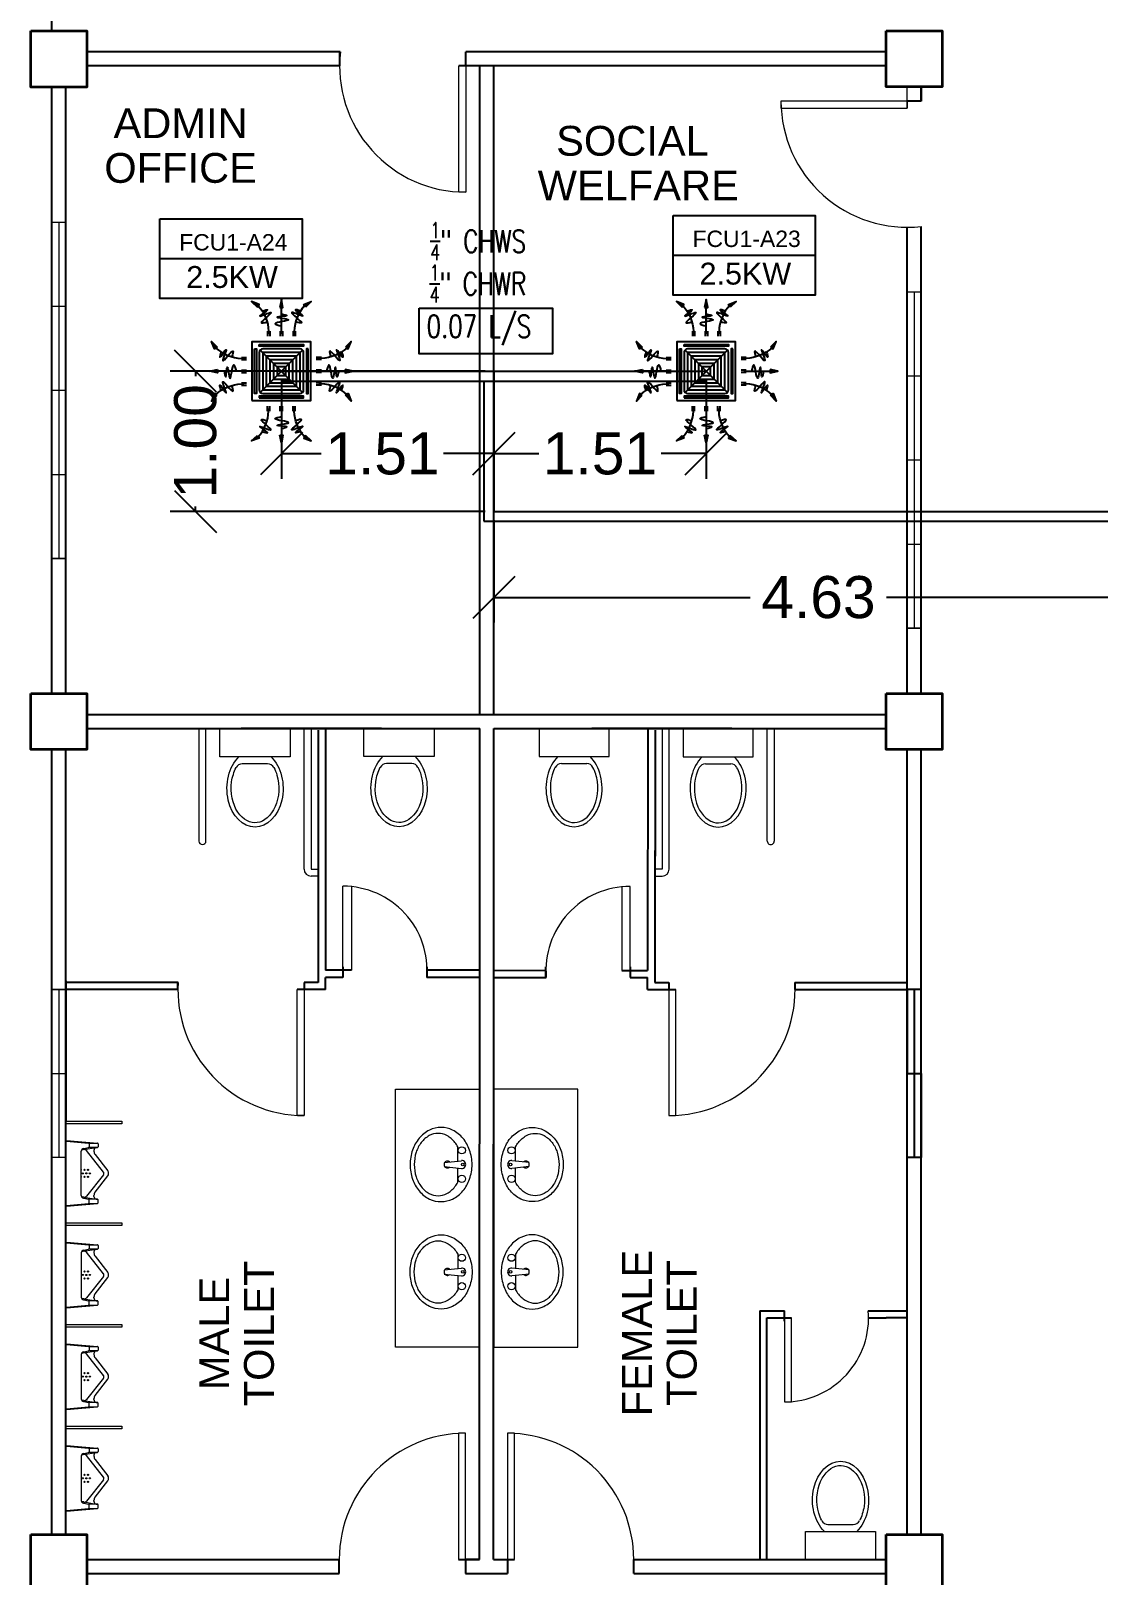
# Model space of a CAD drawing. Header units: millimetres. Extents: x 5 to 430, y 3 to 339.
# Drawn here: x 167.49 to 175.1, y 192.17 to 203.19 of the extents above; entities that cross this region are included whole.
import ezdxf

# ---------------------------------------------------------------- set-up
doc = ezdxf.new("R2010")
doc.units = ezdxf.units.MM
doc.header["$MEASUREMENT"] = 0
for name, color, linetype in [('AIR', 7, 'Continuous'), ('fcu line', 7, 'Continuous'), ('fcu return', 7, 'Continuous'), ('label', 7, 'Continuous'), ('Legends', 7, 'Continuous'), ('pipe label', 7, 'Continuous')]:
    doc.layers.add(name, color=color, linetype=linetype)
doc.styles.add('Arch-Dim', font='simplex.shx', dxfattribs={"width": 0.75})
doc.styles.get("Standard").update_dxf_attribs({"font": 'arial.ttf'})
doc.styles.add('SWISSLT175', font='swissl.ttf', dxfattribs={"height": 0.175})
doc.dimstyles.new('Copy of dimension', dxfattribs={"dimtxt": 0.3, "dimasz": 0.3, "dimexe": 0.18, "dimexo": 0.0625, "dimgap": 0.09, "dimtad": 0, "dimzin": 0, "dimdsep": 46, "dimtxsty": 'Standard', "dimblk": 'OBLIQUE', "dimcen": 0.09, "dimclrd": 256, "dimclre": 256, "dimclrt": 256, "dimadec": 0, "dimazin": 0, "dimtfac": 1, "dimtofl": 0, "dimtmove": 0, "dimatfit": 3, "dimldrblk": 'OBLIQUE', "dimfxl": 1, "dimtolj": 1, "dimtzin": 0, "dimarcsym": 0})

# ---------------------------------------------------------------- blocks, each defined once
blk = doc.blocks.new('FCU-13000P (CASSETTE SPLIT)')
at = {"layer": 'AIR', "ltscale": 3}
for p, q in [((0, 0.523), (0, 1)), ((-0.193, 0.558), (-0.193, 0.487)), ((-0.162, 0.558), (-0.162, 0.487)), ((-0.016, 0.558), (-0.016, 0.487)), ((0.016, 0.558), (0.016, 0.487)), ((0.162, 0.558), (0.162, 0.487)), ((0.193, 0.558), (0.193, 0.487)), ((-0.523, 0), (-1, 0)), ((-0.558, 0.193), (-0.487, 0.193)), ((-0.558, 0.162), (-0.487, 0.162)), ((-0.558, 0.016), (-0.487, 0.016)), ((0.558, 0.193), (0.487, 0.193)), ((0.558, 0.162), (0.487, 0.162)), ((0.558, 0.016), (0.487, 0.016)), ((0.523, 0), (1, 0)), ((-0.558, -0.016), (-0.487, -0.016)), ((-0.558, -0.162), (-0.487, -0.162)), ((-0.558, -0.193), (-0.487, -0.193)), ((0.558, -0.016), (0.487, -0.016)), ((0.558, -0.162), (0.487, -0.162)), ((0.558, -0.193), (0.487, -0.193)), ((-0.193, -0.558), (-0.193, -0.487)), ((-0.162, -0.558), (-0.162, -0.487)), ((-0.016, -0.558), (-0.016, -0.487)), ((0, -0.523), (0, -1)), ((0.016, -0.558), (0.016, -0.487)), ((0.162, -0.558), (0.162, -0.487)), ((0.193, -0.558), (0.193, -0.487))]:
    blk.add_line(p, q, dxfattribs=at)
at = {"layer": 'AIR'}
for p, q in [((0.295, -0.295), (-0.295, 0.295)), ((0.295, 0.295), (-0.295, -0.295))]:
    blk.add_line(p, q, dxfattribs=at)
at = {"layer": 'AIR', "ltscale": 3}
for points in [[(-0.335, 0.895), (-0.311, 0.932), (-0.416, 0.973)], [(-0.022, 0.89), (0.022, 0.89), (0, 1)], [(0.335, 0.895), (0.311, 0.932), (0.416, 0.973)], [(-0.895, 0.335), (-0.932, 0.311), (-0.973, 0.416)], [(0.895, 0.335), (0.932, 0.311), (0.973, 0.416)], [(-0.89, 0.022), (-0.89, -0.022), (-1, 0)], [(0.89, 0.022), (0.89, -0.022), (1, 0)], [(-0.895, -0.335), (-0.932, -0.311), (-0.973, -0.416)], [(0.895, -0.335), (0.932, -0.311), (0.973, -0.416)], [(-0.335, -0.895), (-0.311, -0.932), (-0.416, -0.973)], [(-0.022, -0.89), (0.022, -0.89), (0, -1)], [(0.335, -0.895), (0.311, -0.932), (0.416, -0.973)]]:
    blk.add_lwpolyline(points, close=True, dxfattribs=at)
at = {"layer": 'AIR'}
for points in [[(-0.323, 0.914, -0.171809), (-0.178, 0.558), (-0.178, 0.522)], [(0.323, 0.914, 0.171809), (0.178, 0.558), (0.178, 0.522)], [(-0.914, 0.323, 0.171809), (-0.558, 0.178), (-0.522, 0.178)], [(0.914, 0.323, -0.171809), (0.558, 0.178), (0.522, 0.178)], [(-0.914, -0.323, -0.171809), (-0.558, -0.178), (-0.522, -0.178)], [(0.914, -0.323, 0.171809), (0.558, -0.178), (0.522, -0.178)], [(-0.323, -0.914, 0.171809), (-0.178, -0.558), (-0.178, -0.522)], [(0.323, -0.914, -0.171809), (0.178, -0.558), (0.178, -0.522)]]:
    blk.add_lwpolyline(points, format="xyb", dxfattribs=at)
for points in [[(-0.41, -0.41), (0.41, -0.41), (0.41, 0.41), (-0.41, 0.41)], [(-0.373, 0.31), (-0.348, 0.31), (-0.348, -0.31), (-0.373, -0.31)], [(-0.31, 0.372), (0.31, 0.372), (0.31, 0.348), (-0.31, 0.348)], [(-0.26, -0.26), (0.26, -0.26), (0.26, 0.26), (-0.26, 0.26)], [(0.372, 0.31), (0.348, 0.31), (0.348, -0.31), (0.372, -0.31)], [(-0.21, -0.21), (0.21, -0.21), (0.21, 0.21), (-0.21, 0.21)], [(-0.16, -0.16), (0.16, -0.16), (0.16, 0.16), (-0.16, 0.16)], [(-0.11, -0.11), (0.11, -0.11), (0.11, 0.11), (-0.11, 0.11)], [(-0.06, -0.06), (0.06, -0.06), (0.06, 0.06), (-0.06, 0.06)], [(-0.31, -0.373), (0.31, -0.373), (0.31, -0.348), (-0.31, -0.348)]]:
    blk.add_lwpolyline(points, close=True, dxfattribs=at)
blk.add_lwpolyline([(-0.26, -0.31), (0.26, -0.31, 0.414214), (0.31, -0.26), (0.31, 0.26, 0.414214), (0.26, 0.31), (-0.26, 0.31, 0.414214), (-0.31, 0.26), (-0.31, -0.26, 0.414214)], format="xyb", close=True, dxfattribs=at)
at = {"layer": 'AIR', "ltscale": 3}
for points in [[(-0.268, 0.84), (-0.231, 0.852), (-0.134, 0.882), (-0.422, 0.704), (0.005, 0.903), (-0.358, 0.645), (-0.239, 0.678), (-0.199, 0.69)], [(0.268, 0.84), (0.231, 0.852), (0.134, 0.882), (0.422, 0.704), (-0.005, 0.903), (0.358, 0.645), (0.239, 0.678), (0.199, 0.69)], [(-0.84, 0.268), (-0.852, 0.231), (-0.882, 0.134), (-0.704, 0.422), (-0.903, -0.005), (-0.645, 0.358), (-0.678, 0.239), (-0.69, 0.199)], [(0.84, 0.268), (0.852, 0.231), (0.882, 0.134), (0.704, 0.422), (0.903, -0.005), (0.645, 0.358), (0.678, 0.239), (0.69, 0.199)], [(-0.84, -0.268), (-0.852, -0.231), (-0.882, -0.134), (-0.704, -0.422), (-0.903, 0.005), (-0.645, -0.358), (-0.678, -0.239), (-0.69, -0.199)], [(0.84, -0.268), (0.852, -0.231), (0.882, -0.134), (0.704, -0.422), (0.903, 0.005), (0.645, -0.358), (0.678, -0.239), (0.69, -0.199)], [(-0.268, -0.84), (-0.231, -0.852), (-0.134, -0.882), (-0.422, -0.704), (0.005, -0.903), (-0.358, -0.645), (-0.239, -0.678), (-0.199, -0.69)], [(0.268, -0.84), (0.231, -0.852), (0.134, -0.882), (0.422, -0.704), (-0.005, -0.903), (0.358, -0.645), (0.239, -0.678), (0.199, -0.69)]]:
    blk.add_open_spline(points, degree=3, knots=[0.0032834, 0.0032834, 0.0032834, 0.0032834, 0.0712567, 0.1924075, 0.3347111, 0.5062145, 0.5813292, 0.5813292, 0.5813292, 0.5813292], dxfattribs=at)
for points in [[(0, 0.8), (0.077, 0.776), (-0.058, 0.755), (0.098, 0.718), (-0.087, 0.663), (0, 0.631)], [(-0.8, 0), (-0.776, -0.077), (-0.755, 0.058), (-0.718, -0.098), (-0.663, 0.087), (-0.631, 0)], [(0.8, 0), (0.776, -0.077), (0.755, 0.058), (0.718, -0.098), (0.663, 0.087), (0.631, 0)], [(0, -0.8), (0.077, -0.776), (-0.058, -0.755), (0.098, -0.718), (-0.087, -0.663), (0, -0.631)]]:
    blk.add_spline(points, degree=3, dxfattribs=at)
for points in [[(-0.416, 0.973), (-0.335, 0.895), (-0.311, 0.932)], [(0, 1), (-0.022, 0.89), (0.022, 0.89)], [(0.416, 0.973), (0.335, 0.895), (0.311, 0.932)], [(-0.973, 0.416), (-0.895, 0.335), (-0.932, 0.311)], [(0.973, 0.416), (0.895, 0.335), (0.932, 0.311)], [(-1, 0), (-0.89, 0.022), (-0.89, -0.022)], [(1, 0), (0.89, 0.022), (0.89, -0.022)], [(-0.973, -0.416), (-0.895, -0.335), (-0.932, -0.311)], [(0.973, -0.416), (0.895, -0.335), (0.932, -0.311)], [(-0.416, -0.973), (-0.335, -0.895), (-0.311, -0.932)], [(0, -1), (-0.022, -0.89), (0.022, -0.89)], [(0.416, -0.973), (0.335, -0.895), (0.311, -0.932)]]:
    blk.add_solid(points, dxfattribs=at)
blk = doc.blocks.new('_Oblique')
at = {"color": 0, "linetype": 'ByBlock', "lineweight": -2}
blk.add_line((-0.5, -0.5), (0.5, 0.5), dxfattribs=at)
blk = doc.blocks.new('*D212')
at = {"layer": 'Defpoints', "color": 0, "transparency": 16777216}
for p in [(170.789, 199.758), (175.418, 199.758), (170.789, 199.145)]:
    blk.add_point(p, dxfattribs=at)
at = {"layer": 'Legends', "lineweight": -2, "transparency": 16777216}
for p, q in [((170.789, 199.696), (170.789, 198.965)), ((175.418, 199.696), (175.418, 198.965)), ((170.789, 199.145), (172.618, 199.145)), ((175.418, 199.145), (173.589, 199.145))]:
    blk.add_line(p, q, dxfattribs=at)
at = {"layer": 'Legends', "lineweight": -2, "transparency": 16777216, "xscale": 0.3, "yscale": 0.3, "zscale": 0.3, "rotation": 180}
blk.add_blockref('_Oblique', (170.789, 199.145), dxfattribs=at)
at = {"layer": 'Legends', "lineweight": -2, "transparency": 16777216, "xscale": 0.3, "yscale": 0.3, "zscale": 0.3}
blk.add_blockref('_Oblique', (175.418, 199.145), dxfattribs=at)
at = {"layer": 'Legends', "transparency": 16777216, "insert": (173.104, 199.145), "char_height": 0.3, "attachment_point": 5}
blk.add_mtext('\\A1;4.63', dxfattribs=at)
blk = doc.blocks.new('*D213')
at = {"layer": 'Defpoints', "color": 0, "transparency": 16777216}
for p in [(170.789, 200.758), (168.661, 199.758), (170.789, 199.758)]:
    blk.add_point(p, dxfattribs=at)
at = {"layer": 'Legends', "lineweight": -2, "transparency": 16777216}
for p, q in [((170.727, 200.758), (168.481, 200.758)), ((168.661, 200.758), (168.661, 200.723)), ((168.661, 199.758), (168.661, 199.793)), ((170.727, 199.758), (168.481, 199.758))]:
    blk.add_line(p, q, dxfattribs=at)
at = {"layer": 'Legends', "lineweight": -2, "transparency": 16777216, "xscale": 0.3, "yscale": 0.3, "zscale": 0.3}
for p, rotation in [((168.661, 200.758), 90), ((168.661, 199.758), 270)]:
    blk.add_blockref('_Oblique', p, dxfattribs=dict(at, rotation=rotation))
at = {"layer": 'Legends', "transparency": 16777216, "insert": (168.661, 200.258), "char_height": 0.3, "attachment_point": 5, "rotation": 90}
blk.add_mtext('\\A1;1.00', dxfattribs=at)
blk = doc.blocks.new('*D214')
at = {"layer": 'Defpoints', "color": 0, "transparency": 16777216}
for p in [(169.274, 200.758), (170.789, 200.758), (169.274, 200.17)]:
    blk.add_point(p, dxfattribs=at)
at = {"layer": 'Legends', "lineweight": -2, "transparency": 16777216}
for p, q in [((169.274, 200.696), (169.274, 199.99)), ((170.789, 200.696), (170.789, 199.99)), ((169.274, 200.17), (169.558, 200.17)), ((170.789, 200.17), (170.431, 200.17))]:
    blk.add_line(p, q, dxfattribs=at)
at = {"layer": 'Legends', "lineweight": -2, "transparency": 16777216, "xscale": 0.3, "yscale": 0.3, "zscale": 0.3, "rotation": 180}
blk.add_blockref('_Oblique', (169.274, 200.17), dxfattribs=at)
at = {"layer": 'Legends', "lineweight": -2, "transparency": 16777216, "xscale": 0.3, "yscale": 0.3, "zscale": 0.3}
blk.add_blockref('_Oblique', (170.789, 200.17), dxfattribs=at)
at = {"layer": 'Legends', "transparency": 16777216, "insert": (169.995, 200.17), "char_height": 0.3, "attachment_point": 5}
blk.add_mtext('\\A1;1.51', dxfattribs=at)
blk = doc.blocks.new('*D215')
at = {"layer": 'Defpoints', "color": 0, "transparency": 16777216}
for p in [(170.789, 200.758), (172.304, 200.758), (172.304, 200.17)]:
    blk.add_point(p, dxfattribs=at)
at = {"layer": 'Legends', "lineweight": -2, "transparency": 16777216}
for p, q in [((170.789, 200.696), (170.789, 199.99)), ((172.304, 200.696), (172.304, 199.99)), ((170.789, 200.17), (171.11, 200.17)), ((172.304, 200.17), (171.983, 200.17))]:
    blk.add_line(p, q, dxfattribs=at)
at = {"layer": 'Legends', "lineweight": -2, "transparency": 16777216, "xscale": 0.3, "yscale": 0.3, "zscale": 0.3, "rotation": 180}
blk.add_blockref('_Oblique', (170.789, 200.17), dxfattribs=at)
at = {"layer": 'Legends', "lineweight": -2, "transparency": 16777216, "xscale": 0.3, "yscale": 0.3, "zscale": 0.3}
blk.add_blockref('_Oblique', (172.304, 200.17), dxfattribs=at)
at = {"layer": 'Legends', "transparency": 16777216, "insert": (171.546, 200.17), "char_height": 0.3, "attachment_point": 5}
blk.add_mtext('\\A1;1.51', dxfattribs=at)

msp = doc.modelspace()

# ---------------------------------------------------------------- linework, layer by layer
at = {"color": 8, "lineweight": 25}
for p, q in [((167.637, 203.185), (167.637, 208.812)), ((169.694, 203.035), (167.887, 203.035)), ((169.689, 203.035), (169.689, 202.935)), ((173.587, 203.035), (170.589, 203.035)), ((170.589, 202.935), (170.589, 203.035)), ((169.689, 202.935), (167.887, 202.935)), ((173.587, 202.935), (170.539, 202.935)), ((170.689, 202.935), (170.589, 202.935)), ((170.689, 198.309), (170.689, 202.935)), ((170.789, 198.309), (170.789, 202.935)), ((167.637, 198.46), (167.637, 202.785)), ((167.737, 198.46), (167.737, 202.785)), ((173.837, 202.685), (173.837, 202.785)), ((173.837, 202.785), (173.837, 202.685)), ((173.837, 202.685), (173.737, 202.685)), ((173.737, 198.459), (173.737, 201.785)), ((173.837, 198.459), (173.837, 201.791)), ((167.887, 198.31), (173.587, 198.309)), ((167.887, 198.21), (170.689, 198.209)), ((169.536, 198.199), (169.536, 196.485)), ((169.536, 198.199), (169.536, 196.399)), ((169.588, 198.21), (169.588, 196.485)), ((170.687, 192.283), (170.689, 198.209)), ((170.787, 192.283), (170.789, 198.209)), ((170.789, 198.209), (173.587, 198.209)), ((172.487, 198.209), (171.487, 198.209)), ((171.887, 198.209), (171.886, 196.484)), ((171.939, 198.199), (171.938, 196.484)), ((171.939, 198.199), (171.938, 196.399)), ((167.637, 192.46), (167.637, 198.06)), ((167.737, 196.56), (167.737, 198.06)), ((173.737, 192.46), (173.737, 198.059)), ((173.837, 192.46), (173.837, 198.059)), ((167.737, 192.46), (167.737, 196.56)), ((169.713, 196.51), (169.713, 196.433)), ((170.313, 196.433), (170.313, 196.51)), ((171.161, 196.433), (171.161, 196.509)), ((171.761, 196.509), (171.761, 196.433)), ((168.537, 196.399), (167.737, 196.399)), ((168.536, 196.349), (168.536, 196.399)), ((169.536, 196.399), (169.436, 196.399)), ((169.536, 196.399), (169.436, 196.399)), ((169.436, 196.399), (169.436, 196.349)), ((169.536, 196.485), (169.536, 196.433)), ((169.713, 196.485), (169.588, 196.485)), ((169.713, 196.433), (169.588, 196.433)), ((169.588, 196.349), (169.588, 196.433)), ((169.773, 196.485), (169.613, 196.485)), ((170.688, 196.433), (170.311, 196.433)), ((170.688, 196.485), (170.313, 196.485)), ((170.786, 196.485), (171.161, 196.484)), ((170.786, 196.433), (171.163, 196.433)), ((171.701, 196.484), (171.861, 196.484)), ((171.761, 196.484), (171.886, 196.484)), ((171.761, 196.433), (171.886, 196.433)), ((171.886, 196.349), (171.886, 196.433)), ((171.938, 196.484), (171.938, 196.433)), ((171.938, 196.399), (172.038, 196.399)), ((171.938, 196.399), (172.038, 196.399)), ((172.038, 196.399), (172.038, 196.349)), ((172.937, 196.398), (173.737, 196.398)), ((172.938, 196.348), (172.938, 196.398)), ((168.536, 196.349), (167.737, 196.349)), ((169.588, 196.349), (169.386, 196.349)), ((171.886, 196.349), (172.088, 196.349)), ((172.938, 196.348), (173.737, 196.348)), ((172.687, 194.057), (172.762, 194.057)), ((172.687, 194.057), (172.687, 192.283)), ((172.737, 192.282), (172.737, 194.007)), ((172.737, 194.007), (172.912, 194.007)), ((172.762, 194.057), (172.862, 194.057)), ((172.862, 193.982), (172.862, 194.057)), ((173.46, 194.057), (173.587, 194.057)), ((173.462, 194.007), (173.587, 194.007)), ((173.587, 194.057), (173.737, 194.057)), ((173.737, 194.007), (173.587, 194.007)), ((167.887, 192.283), (169.687, 192.283)), ((169.687, 192.183), (169.687, 192.283)), ((170.687, 192.283), (170.587, 192.283)), ((170.587, 192.283), (170.587, 192.183)), ((170.787, 192.283), (170.887, 192.283)), ((170.887, 192.283), (170.887, 192.183)), ((171.787, 192.283), (173.587, 192.283)), ((171.787, 192.183), (171.787, 192.283)), ((167.887, 192.183), (169.687, 192.183)), ((170.587, 192.183), (170.887, 192.183)), ((171.787, 192.183), (173.587, 192.183))]:
    msp.add_line(p, q, dxfattribs=at)
at = {"color": 8, "lineweight": -2}
for p, q in [((169.694, 203.035), (169.689, 203.035)), ((169.987, 198.209), (168.987, 198.209)), ((167.737, 196.41), (167.737, 195.41)), ((173.837, 196.349), (173.737, 196.349)), ((173.737, 196.349), (173.737, 195.749)), ((173.787, 196.349), (173.787, 195.149)), ((173.737, 195.749), (173.837, 195.749)), ((173.837, 195.749), (173.837, 195.149)), ((173.837, 195.149), (173.737, 195.149)), ((170.537, 192.283), (170.687, 192.283)), ((170.787, 192.283), (170.937, 192.283))]:
    msp.add_line(p, q, dxfattribs=at)
at = {"color": 8, "lineweight": 13}
for p, q in [((170.539, 202.035), (170.539, 202.935)), ((170.589, 202.935), (170.589, 202.035)), ((173.737, 202.635), (173.737, 202.785)), ((173.737, 202.685), (172.837, 202.685)), ((172.837, 202.685), (172.837, 202.635)), ((173.737, 202.685), (173.737, 202.635)), ((172.837, 202.635), (173.737, 202.635)), ((170.589, 202.035), (170.539, 202.035)), ((169.713, 196.485), (169.713, 197.085)), ((169.773, 197.085), (169.773, 196.485)), ((171.701, 197.084), (171.701, 196.484)), ((171.761, 196.484), (171.761, 197.084)), ((169.386, 195.449), (169.386, 196.349)), ((169.436, 196.349), (169.436, 195.449)), ((169.436, 195.449), (169.386, 195.449)), ((172.862, 194.007), (172.862, 193.407)), ((172.912, 193.407), (172.912, 194.007)), ((172.862, 193.407), (172.912, 193.407)), ((170.587, 193.183), (170.537, 193.183)), ((170.537, 193.183), (170.537, 192.283)), ((170.587, 192.283), (170.587, 193.183)), ((170.937, 193.183), (170.887, 193.183)), ((170.887, 193.183), (170.887, 192.283)), ((170.937, 192.283), (170.937, 193.183))]:
    msp.add_line(p, q, dxfattribs=at)
at = {"color": 8, "lineweight": 9}
for p, q in [((167.637, 201.822), (167.737, 201.822)), ((167.687, 201.822), (167.687, 199.422)), ((173.737, 201.325), (173.837, 201.325)), ((173.787, 201.325), (173.787, 198.925)), ((167.637, 201.222), (167.737, 201.222)), ((173.737, 200.725), (173.837, 200.725)), ((167.637, 200.622), (167.737, 200.622)), ((173.737, 200.125), (173.837, 200.125)), ((167.637, 200.022), (167.737, 200.022)), ((173.737, 199.525), (173.837, 199.525)), ((167.637, 199.422), (167.737, 199.422)), ((173.737, 198.925), (173.837, 198.925)), ((168.686, 198.207), (168.686, 197.507)), ((168.736, 197.407), (168.736, 198.207)), ((168.836, 198.207), (169.336, 198.207)), ((168.836, 198.007), (168.836, 198.207)), ((169.336, 198.207), (169.336, 198.007)), ((169.436, 197.207), (169.436, 198.207)), ((169.486, 198.207), (169.486, 197.507)), ((169.863, 198.209), (170.363, 198.209)), ((169.863, 198.009), (169.863, 198.209)), ((170.363, 198.209), (170.363, 198.009)), ((171.612, 198.209), (171.112, 198.209)), ((171.112, 198.209), (171.112, 198.009)), ((171.612, 198.009), (171.612, 198.209)), ((171.989, 198.207), (171.989, 197.507)), ((172.039, 197.207), (172.039, 198.207)), ((172.639, 198.207), (172.139, 198.207)), ((172.139, 198.207), (172.139, 198.007)), ((172.639, 198.007), (172.639, 198.207)), ((172.739, 197.407), (172.739, 198.207)), ((172.789, 198.207), (172.789, 197.507)), ((169.336, 198.007), (168.836, 198.007)), ((169.176, 197.957), (168.995, 197.957)), ((170.363, 198.009), (169.863, 198.009)), ((170.204, 197.959), (170.023, 197.959)), ((171.112, 198.009), (171.612, 198.009)), ((171.271, 197.959), (171.452, 197.959)), ((172.139, 198.007), (172.639, 198.007)), ((172.298, 197.957), (172.479, 197.957)), ((168.686, 197.507), (168.686, 197.407)), ((169.486, 197.507), (169.486, 197.207)), ((171.989, 197.507), (171.989, 197.207)), ((172.789, 197.507), (172.789, 197.407)), ((169.486, 197.207), (169.536, 197.207)), ((169.536, 197.157), (169.486, 197.157)), ((171.989, 197.207), (171.939, 197.207)), ((171.939, 197.157), (171.989, 197.157)), ((167.737, 196.349), (167.637, 196.349)), ((167.637, 196.349), (167.637, 195.749)), ((167.687, 196.349), (167.687, 195.149)), ((167.637, 195.749), (167.737, 195.749)), ((167.737, 195.749), (167.737, 195.149)), ((167.737, 195.264), (167.737, 195.269)), ((167.737, 194.81), (167.737, 195.264)), ((167.737, 195.123), (167.737, 195.193)), ((167.741, 195.272), (167.962, 195.252)), ((167.741, 195.267), (167.898, 195.252)), ((167.847, 194.879), (167.847, 195.195)), ((167.866, 195.206), (167.849, 195.203)), ((167.864, 195.215), (167.898, 195.221)), ((167.866, 195.206), (167.954, 195.221)), ((168.005, 195.046), (167.885, 195.199)), ((167.899, 195.252), (167.962, 195.252)), ((167.962, 195.222), (167.9, 195.222)), ((167.902, 195.247), (167.902, 195.226)), ((167.937, 195.201), (167.937, 195.196)), ((167.946, 195.171), (168.036, 195.055)), ((167.954, 195.221), (167.962, 195.222)), ((167.967, 195.247), (167.967, 195.227)), ((167.737, 195.149), (167.637, 195.149)), ((170.436, 195.114), (170.558, 195.127)), ((170.436, 195.085), (170.558, 195.072)), ((171.04, 195.114), (170.918, 195.127)), ((171.04, 195.085), (170.918, 195.072)), ((168.005, 195.027), (167.885, 194.875)), ((167.946, 194.903), (168.036, 195.019)), ((167.866, 194.868), (167.849, 194.87)), ((167.864, 194.859), (167.898, 194.853)), ((167.866, 194.868), (167.954, 194.853)), ((167.962, 194.852), (167.9, 194.852)), ((167.902, 194.827), (167.902, 194.848)), ((167.937, 194.873), (167.937, 194.878)), ((167.954, 194.853), (167.962, 194.852)), ((167.967, 194.827), (167.967, 194.847)), ((167.737, 194.81), (167.737, 194.805)), ((167.741, 194.807), (167.898, 194.822)), ((167.741, 194.802), (167.962, 194.822)), ((167.899, 194.822), (167.962, 194.822)), ((167.737, 194.539), (167.737, 194.544)), ((167.737, 194.539), (167.737, 194.085)), ((167.741, 194.547), (167.962, 194.527)), ((167.741, 194.542), (167.898, 194.527)), ((167.899, 194.527), (167.962, 194.527)), ((167.902, 194.522), (167.902, 194.501)), ((167.967, 194.522), (167.967, 194.502)), ((167.847, 194.47), (167.847, 194.154)), ((167.866, 194.481), (167.849, 194.478)), ((167.864, 194.49), (167.898, 194.496)), ((167.866, 194.481), (167.954, 194.496)), ((168.005, 194.321), (167.885, 194.474)), ((167.962, 194.497), (167.9, 194.497)), ((167.937, 194.476), (167.937, 194.471)), ((167.946, 194.446), (168.036, 194.33)), ((167.954, 194.496), (167.962, 194.497)), ((168.005, 194.302), (167.885, 194.15)), ((167.946, 194.178), (168.036, 194.294)), ((170.436, 194.348), (170.558, 194.361)), ((170.436, 194.319), (170.558, 194.306)), ((171.04, 194.348), (170.918, 194.361)), ((171.04, 194.319), (170.918, 194.306)), ((167.737, 194.226), (167.737, 194.156)), ((167.737, 194.085), (167.737, 194.08)), ((167.741, 194.082), (167.898, 194.097)), ((167.741, 194.077), (167.962, 194.097)), ((167.866, 194.143), (167.849, 194.145)), ((167.864, 194.134), (167.898, 194.128)), ((167.866, 194.143), (167.954, 194.128)), ((167.899, 194.097), (167.962, 194.097)), ((167.962, 194.127), (167.9, 194.127)), ((167.902, 194.102), (167.902, 194.123)), ((167.937, 194.148), (167.937, 194.153)), ((167.954, 194.128), (167.962, 194.127)), ((167.967, 194.102), (167.967, 194.122)), ((167.737, 193.814), (167.737, 193.819)), ((167.737, 193.814), (167.737, 193.36)), ((167.741, 193.822), (167.962, 193.802)), ((167.741, 193.817), (167.898, 193.802)), ((167.847, 193.745), (167.847, 193.429)), ((167.866, 193.756), (167.849, 193.753)), ((167.864, 193.765), (167.898, 193.771)), ((167.866, 193.756), (167.954, 193.771)), ((168.005, 193.596), (167.885, 193.749)), ((167.899, 193.802), (167.962, 193.802)), ((167.962, 193.772), (167.9, 193.772)), ((167.902, 193.797), (167.902, 193.776)), ((167.937, 193.751), (167.937, 193.746)), ((167.954, 193.771), (167.962, 193.772)), ((167.967, 193.797), (167.967, 193.777)), ((167.946, 193.721), (168.036, 193.605)), ((168.005, 193.577), (167.885, 193.425)), ((167.946, 193.453), (168.036, 193.569)), ((167.737, 193.501), (167.737, 193.431)), ((167.866, 193.418), (167.849, 193.42)), ((167.864, 193.409), (167.898, 193.403)), ((167.866, 193.418), (167.954, 193.403)), ((167.937, 193.423), (167.937, 193.428)), ((167.737, 193.36), (167.737, 193.355)), ((167.741, 193.357), (167.898, 193.372)), ((167.741, 193.352), (167.962, 193.372)), ((167.899, 193.372), (167.962, 193.372)), ((167.962, 193.402), (167.9, 193.402)), ((167.902, 193.377), (167.902, 193.398)), ((167.954, 193.403), (167.962, 193.402)), ((167.967, 193.377), (167.967, 193.397)), ((167.737, 193.089), (167.737, 193.094)), ((167.737, 193.089), (167.737, 192.635)), ((167.741, 193.097), (167.962, 193.077)), ((167.741, 193.092), (167.898, 193.077)), ((167.899, 193.077), (167.962, 193.077)), ((167.847, 193.02), (167.847, 192.704)), ((167.866, 193.031), (167.849, 193.028)), ((167.864, 193.04), (167.898, 193.046)), ((167.866, 193.031), (167.954, 193.046)), ((168.005, 192.871), (167.885, 193.024)), ((167.962, 193.047), (167.9, 193.047)), ((167.902, 193.072), (167.902, 193.051)), ((167.937, 193.026), (167.937, 193.021)), ((167.946, 192.996), (168.036, 192.88)), ((167.954, 193.046), (167.962, 193.047)), ((167.967, 193.072), (167.967, 193.052)), ((167.737, 192.776), (167.737, 192.706)), ((168.005, 192.852), (167.885, 192.7)), ((167.946, 192.728), (168.036, 192.844)), ((167.737, 192.635), (167.737, 192.63)), ((167.741, 192.632), (167.898, 192.647)), ((167.741, 192.627), (167.962, 192.647)), ((167.866, 192.693), (167.849, 192.695)), ((167.864, 192.684), (167.898, 192.678)), ((167.866, 192.693), (167.954, 192.678)), ((167.899, 192.647), (167.962, 192.647)), ((167.962, 192.677), (167.9, 192.677)), ((167.902, 192.652), (167.902, 192.673)), ((167.937, 192.698), (167.937, 192.703)), ((167.954, 192.678), (167.962, 192.677)), ((167.967, 192.652), (167.967, 192.672)), ((173.172, 192.533), (173.353, 192.533)), ((173.012, 192.283), (173.012, 192.483)), ((173.012, 192.483), (173.512, 192.483)), ((173.512, 192.483), (173.512, 192.283)), ((173.512, 192.283), (173.012, 192.283))]:
    msp.add_line(p, q, dxfattribs=at)
at = {"color": 8, "lineweight": 20}
for p, q in [((172.038, 196.349), (172.038, 195.449)), ((172.088, 195.449), (172.088, 196.349))]:
    msp.add_line(p, q, dxfattribs=at)
at = {"color": 8, "lineweight": 35}
for points in [[(167.487, 203.185), (167.887, 203.185), (167.887, 202.785), (167.487, 202.785)], [(173.587, 203.186), (173.987, 203.186), (173.987, 202.786), (173.587, 202.786)], [(167.487, 198.46), (167.887, 198.46), (167.887, 198.06), (167.487, 198.06)], [(173.587, 198.46), (173.987, 198.46), (173.987, 198.06), (173.587, 198.06)], [(167.487, 192.46), (167.887, 192.46), (167.887, 192.06), (167.487, 192.06)], [(173.587, 192.46), (173.987, 192.46), (173.987, 192.06), (173.587, 192.06)]]:
    msp.add_lwpolyline(points, close=True, dxfattribs=at)
at = {"color": 8, "lineweight": 9}
for points in [[(167.637, 201.822), (167.737, 201.822), (167.737, 199.422), (167.637, 199.422)], [(173.737, 201.325), (173.837, 201.325), (173.837, 198.925), (173.737, 198.925)], [(167.737, 195.149), (167.637, 195.149), (167.637, 196.349), (167.737, 196.349)], [(173.737, 196.348), (173.837, 196.348), (173.837, 195.149), (173.737, 195.149)], [(168.137, 195.41), (168.137, 195.39), (167.737, 195.39), (167.737, 195.41)], [(168.137, 194.684), (168.137, 194.664), (167.737, 194.664), (167.737, 194.684)], [(168.137, 193.959), (168.137, 193.939), (167.737, 193.939), (167.737, 193.959)], [(168.137, 193.234), (168.137, 193.214), (167.737, 193.214), (167.737, 193.234)]]:
    msp.add_lwpolyline(points, close=True, dxfattribs=at)
at = {"color": 8, "lineweight": 9, "ltscale": 0.4}
for points in [[(170.688, 195.637), (170.688, 193.797), (170.088, 193.797), (170.088, 195.637)], [(170.788, 195.637), (170.788, 193.797), (171.388, 193.797), (171.388, 195.637)]]:
    msp.add_lwpolyline(points, close=True, dxfattribs=at)
at = {"color": 8, "lineweight": 9}
for points in [[(170.413, 195.365, 0.11576), (170.33, 195.345, 0.104047), (170.256, 195.287, 0.090875), (170.209, 195.203, 0.083344), (170.192, 195.1, 0.083344), (170.209, 194.996, 0.090875), (170.256, 194.912, 0.104047), (170.33, 194.854, 0.11576), (170.413, 194.835, 0.11576), (170.495, 194.854, 0.104047), (170.569, 194.912, 0.090875), (170.616, 194.996, 0.083344), (170.634, 195.1, 0.083344), (170.616, 195.203, 0.090875), (170.569, 195.287, 0.104047), (170.495, 195.345, 0.11576)], [(171.063, 195.365, -0.11576), (171.146, 195.345, -0.104047), (171.219, 195.287, -0.090875), (171.267, 195.203, -0.083344), (171.284, 195.1, -0.083344), (171.267, 194.996, -0.090875), (171.219, 194.912, -0.104047), (171.146, 194.854, -0.11576), (171.063, 194.835, -0.11576), (170.981, 194.854, -0.104047), (170.907, 194.912, -0.090875), (170.86, 194.996, -0.083344), (170.842, 195.1, -0.083344), (170.86, 195.203, -0.090875), (170.907, 195.287, -0.104047), (170.981, 195.345, -0.11576)], [(170.413, 194.069, -0.11576), (170.33, 194.088, -0.104047), (170.256, 194.146, -0.090875), (170.209, 194.23, -0.083344), (170.192, 194.334, -0.083344), (170.209, 194.437, -0.090875), (170.256, 194.521, -0.104047), (170.33, 194.579, -0.11576), (170.413, 194.599, -0.11576), (170.495, 194.579, -0.104047), (170.569, 194.521, -0.090875), (170.616, 194.437, -0.083344), (170.634, 194.334, -0.083344), (170.616, 194.23, -0.090875), (170.569, 194.146, -0.104047), (170.495, 194.088, -0.11576)], [(171.063, 194.069, 0.11576), (171.146, 194.088, 0.104047), (171.219, 194.146, 0.090875), (171.267, 194.23, 0.083344), (171.284, 194.334, 0.083344), (171.267, 194.437, 0.090875), (171.219, 194.521, 0.104047), (171.146, 194.579, 0.11576), (171.063, 194.599, 0.11576), (170.981, 194.579, 0.104047), (170.907, 194.521, 0.090875), (170.86, 194.437, 0.083344), (170.842, 194.334, 0.083344), (170.86, 194.23, 0.090875), (170.907, 194.146, 0.104047), (170.981, 194.088, 0.11576)]]:
    msp.add_lwpolyline(points, format="xyb", close=True, dxfattribs=at)
for points in [[(170.392, 195.322, 0.124838), (170.329, 195.306, 0.105788), (170.272, 195.257, 0.086697), (170.235, 195.187, 0.076776), (170.222, 195.1, 0.076776), (170.235, 195.012, 0.086697), (170.272, 194.942, 0.105788), (170.329, 194.893, 0.124838), (170.392, 194.877, 0.124838), (170.454, 194.893, 0.105788), (170.512, 194.942, 0.040067), (170.532, 194.973), (170.532, 195.075, 0.040067)], [(170.532, 195.124), (170.532, 195.226, 0.040067), (170.512, 195.257, 0.105788), (170.454, 195.306, 0.124838), (170.392, 195.322, 0.124838)], [(171.084, 195.322, -0.124838), (171.147, 195.306, -0.105788), (171.204, 195.257, -0.086697), (171.241, 195.187, -0.076776), (171.254, 195.1, -0.076776), (171.241, 195.012, -0.086697), (171.204, 194.942, -0.105788), (171.147, 194.893, -0.124838), (171.084, 194.877, -0.124838), (171.022, 194.893, -0.105788), (170.964, 194.942, -0.040067), (170.944, 194.973), (170.944, 195.075, -0.040067)], [(170.944, 195.124), (170.944, 195.226, -0.040067), (170.964, 195.257, -0.105788), (171.022, 195.306, -0.124838), (171.084, 195.322, -0.124838)], [(170.392, 194.111, -0.124838), (170.329, 194.127, -0.105788), (170.272, 194.176, -0.086697), (170.235, 194.246, -0.076776), (170.222, 194.334, -0.076776), (170.235, 194.421, -0.086697), (170.272, 194.491, -0.105788), (170.329, 194.54, -0.124838), (170.392, 194.556, -0.124838), (170.454, 194.54, -0.105788), (170.512, 194.491, -0.040067), (170.532, 194.46), (170.532, 194.358, -0.040067)], [(171.084, 194.111, 0.124838), (171.147, 194.127, 0.105788), (171.204, 194.176, 0.086697), (171.241, 194.246, 0.076776), (171.254, 194.334, 0.076776), (171.241, 194.421, 0.086697), (171.204, 194.491, 0.105788), (171.147, 194.54, 0.124838), (171.084, 194.556, 0.124838), (171.022, 194.54, 0.105788), (170.964, 194.491, 0.040067), (170.944, 194.46), (170.944, 194.358, 0.040067)], [(170.532, 194.309), (170.532, 194.207, -0.040067), (170.512, 194.176, -0.105788), (170.454, 194.127, -0.124838), (170.392, 194.111, -0.124838)], [(170.944, 194.309), (170.944, 194.207, 0.040067), (170.964, 194.176, 0.105788), (171.022, 194.127, 0.124838), (171.084, 194.111, 0.124838)]]:
    msp.add_lwpolyline(points, format="xyb", dxfattribs=at)
for centre, radius in [((170.561, 195.201), 0.0255), ((170.915, 195.201), 0.0255), ((167.87, 195.062), 0.004), ((167.895, 195.062), 0.004), ((170.567, 195.1), 0.0095), ((170.909, 195.1), 0.0095), ((167.858, 195.037), 0.004), ((167.87, 195.012), 0.004), ((167.883, 195.037), 0.004), ((167.895, 195.012), 0.004), ((167.908, 195.037), 0.004), ((170.561, 194.998), 0.0255), ((170.915, 194.998), 0.0255), ((170.561, 194.435), 0.0255), ((170.915, 194.435), 0.0255), ((167.858, 194.312), 0.004), ((167.87, 194.337), 0.004), ((167.87, 194.287), 0.004), ((167.883, 194.312), 0.004), ((167.895, 194.337), 0.004), ((167.895, 194.287), 0.004), ((167.908, 194.312), 0.004), ((170.567, 194.334), 0.0095), ((170.909, 194.334), 0.0095), ((170.561, 194.232), 0.0255), ((170.915, 194.232), 0.0255), ((167.858, 193.587), 0.004), ((167.87, 193.612), 0.004), ((167.87, 193.562), 0.004), ((167.883, 193.587), 0.004), ((167.895, 193.612), 0.004), ((167.895, 193.562), 0.004), ((167.908, 193.587), 0.004), ((167.858, 192.862), 0.004), ((167.87, 192.887), 0.004), ((167.883, 192.862), 0.004), ((167.895, 192.887), 0.004), ((167.908, 192.862), 0.004), ((167.87, 192.837), 0.004), ((167.895, 192.837), 0.004)]:
    msp.add_circle(centre, radius, dxfattribs=at)
at = {"color": 8, "lineweight": 13}
for centre, radius, start, end in [((170.589, 202.935), 0.9, 173.6208, 270.0002), ((173.737, 202.685), 0.9, 180.0002, 276.3796), ((169.713, 196.485), 0.6, 355.0883, 90.0002), ((171.761, 196.484), 0.6, 89.9792, 184.8911), ((169.436, 196.349), 0.9, 176.8154, 270), ((172.862, 194.007), 0.6, 270.0002, 4.7804), ((170.587, 192.283), 0.9, 90.0002, 180.0002), ((170.887, 192.283), 0.9, 0.0002, 90.0002)]:
    msp.add_arc(centre, radius, start, end, dxfattribs=at)
at = {"color": 8, "lineweight": 9}
for centre, radius, start, end in [((168.995, 197.907), 0.05, 90, 151.9916), ((169.176, 197.907), 0.05, 28.1501, 90), ((170.023, 197.909), 0.05, 90.0002, 151.9918), ((170.204, 197.909), 0.05, 28.1502, 90.0002), ((171.271, 197.909), 0.05, 89.9792, 151.8291), ((171.452, 197.909), 0.05, 27.9875, 89.9792), ((172.298, 197.907), 0.05, 89.9793, 151.8293), ((172.479, 197.907), 0.05, 27.9877, 89.9793), ((168.711, 197.407), 0.025, 180, 0), ((172.764, 197.407), 0.025, 179.9793, 359.9793), ((169.486, 197.207), 0.05, 180, 270), ((171.989, 197.207), 0.05, 269.9793, 359.9793), ((167.74, 195.269), 0.003, 86.1861, 180.0002), ((167.74, 195.264), 0.003, 86.532, 180.0002), ((167.867, 195.195), 0.02, 100.305, 180.0002), ((167.869, 195.186), 0.02, 39.3164, 99.2903), ((167.897, 195.247), 0.005, 0.0002, 86.532), ((167.897, 195.226), 0.005, 280.305, 0.0002), ((167.957, 195.201), 0.02, 99.2903, 180.0002), ((167.977, 195.196), 0.04, 180.0002, 219.3164), ((167.962, 195.247), 0.005, 0.0002, 90.0002), ((167.962, 195.227), 0.005, 270.0002, 0.0002), ((167.845, 195.062), 0.004, 305.6756, 54.3248), ((170.459, 195.1), 0.025, 161.3795, 198.6209), ((170.53, 195.1), 0.0948, 171.2028, 188.7976), ((170.459, 195.1), 0.025, 48.798, 143.6934), ((170.459, 195.1), 0.025, 216.307, 311.2024), ((170.561, 195.1), 0.028, 263.7547, 96.2457), ((170.915, 195.1), 0.028, 83.7547, 276.2457), ((171.017, 195.1), 0.025, 36.307, 131.2024), ((171.017, 195.1), 0.025, 228.798, 323.6934), ((170.946, 195.1), 0.0948, 351.2028, 8.7976), ((171.017, 195.1), 0.025, 341.3795, 18.6209), ((167.845, 195.012), 0.004, 305.6756, 54.3248), ((167.993, 195.037), 0.015, 320.6839, 39.3164), ((168.012, 195.037), 0.03, 322.8155, 37.1849), ((167.867, 194.879), 0.02, 180.0002, 259.6953), ((167.869, 194.887), 0.02, 260.71, 320.6839), ((167.897, 194.848), 0.005, 0.0002, 79.6953), ((167.977, 194.878), 0.04, 140.6839, 180.0002), ((167.957, 194.873), 0.02, 180.0002, 260.71), ((167.962, 194.847), 0.005, 0.0002, 90.0002), ((167.74, 194.81), 0.003, 180.0002, 273.4684), ((167.74, 194.805), 0.003, 180.0002, 273.8143), ((167.897, 194.827), 0.005, 273.4684, 0.0002), ((167.962, 194.827), 0.005, 270.0002, 0.0002), ((167.74, 194.544), 0.003, 86.1861, 180.0002), ((167.74, 194.539), 0.003, 86.532, 180.0002), ((167.897, 194.522), 0.005, 0.0002, 86.532), ((167.962, 194.522), 0.005, 0.0002, 90.0002), ((167.867, 194.47), 0.02, 100.305, 180.0002), ((167.869, 194.461), 0.02, 39.3164, 99.2903), ((167.897, 194.501), 0.005, 280.305, 0.0002), ((167.957, 194.476), 0.02, 99.2903, 180.0002), ((167.977, 194.471), 0.04, 180.0002, 219.3164), ((167.962, 194.502), 0.005, 270.0002, 0.0002), ((167.845, 194.337), 0.004, 305.6756, 54.3248), ((167.845, 194.287), 0.004, 305.6756, 54.3248), ((167.993, 194.312), 0.015, 320.6839, 39.3164), ((168.012, 194.312), 0.03, 322.8155, 37.1849), ((170.459, 194.334), 0.025, 161.3795, 198.6209), ((170.53, 194.334), 0.0948, 171.2028, 188.7976), ((170.459, 194.334), 0.025, 48.798, 143.6934), ((170.459, 194.334), 0.025, 216.307, 311.2024), ((170.561, 194.334), 0.028, 263.7547, 96.2457), ((170.915, 194.334), 0.028, 83.7547, 276.2457), ((171.017, 194.334), 0.025, 36.307, 131.2024), ((171.017, 194.334), 0.025, 228.798, 323.6934), ((170.946, 194.334), 0.0948, 351.2028, 8.7976), ((171.017, 194.334), 0.025, 341.3795, 18.6209), ((167.977, 194.153), 0.04, 140.6839, 180.0002), ((167.74, 194.085), 0.003, 180.0002, 273.4684), ((167.74, 194.08), 0.003, 180.0002, 273.8143), ((167.867, 194.154), 0.02, 180.0002, 259.6953), ((167.869, 194.162), 0.02, 260.71, 320.6839), ((167.897, 194.123), 0.005, 0.0002, 79.6953), ((167.897, 194.102), 0.005, 273.4684, 0.0002), ((167.957, 194.148), 0.02, 180.0002, 260.71), ((167.962, 194.122), 0.005, 0.0002, 90.0002), ((167.962, 194.102), 0.005, 270.0002, 0.0002), ((167.74, 193.819), 0.003, 86.1861, 180.0002), ((167.74, 193.814), 0.003, 86.532, 180.0002), ((167.867, 193.745), 0.02, 100.305, 180.0002), ((167.869, 193.736), 0.02, 39.3164, 99.2903), ((167.897, 193.797), 0.005, 0.0002, 86.532), ((167.897, 193.776), 0.005, 280.305, 0.0002), ((167.957, 193.751), 0.02, 99.2903, 180.0002), ((167.977, 193.746), 0.04, 180.0002, 219.3164), ((167.962, 193.797), 0.005, 0.0002, 90.0002), ((167.962, 193.777), 0.005, 270.0002, 0.0002), ((167.845, 193.612), 0.004, 305.6756, 54.3248), ((167.845, 193.562), 0.004, 305.6756, 54.3248), ((167.993, 193.587), 0.015, 320.6839, 39.3164), ((168.012, 193.587), 0.03, 322.8155, 37.1849), ((167.867, 193.429), 0.02, 180.0002, 259.6953), ((167.869, 193.437), 0.02, 260.71, 320.6839), ((167.977, 193.428), 0.04, 140.6839, 180.0002), ((167.957, 193.423), 0.02, 180.0002, 260.71), ((167.74, 193.36), 0.003, 180.0002, 273.4684), ((167.74, 193.355), 0.003, 180.0002, 273.8143), ((167.897, 193.398), 0.005, 0.0002, 79.6953), ((167.897, 193.377), 0.005, 273.4684, 0.0002), ((167.962, 193.397), 0.005, 0.0002, 90.0002), ((167.962, 193.377), 0.005, 270.0002, 0.0002), ((167.74, 193.094), 0.003, 86.1861, 180.0002), ((167.74, 193.089), 0.003, 86.532, 180.0002), ((167.897, 193.072), 0.005, 0.0002, 86.532), ((167.962, 193.072), 0.005, 0.0002, 90.0002), ((167.867, 193.02), 0.02, 100.305, 180.0002), ((167.869, 193.011), 0.02, 39.3164, 99.2903), ((167.897, 193.051), 0.005, 280.305, 0.0002), ((167.957, 193.026), 0.02, 99.2903, 180.0002), ((167.977, 193.021), 0.04, 180.0002, 219.3164), ((167.962, 193.052), 0.005, 270.0002, 0.0002), ((167.845, 192.887), 0.004, 305.6756, 54.3248), ((167.993, 192.862), 0.015, 320.6839, 39.3164), ((168.012, 192.862), 0.03, 322.8155, 37.1849), ((167.845, 192.837), 0.004, 305.6756, 54.3248), ((167.74, 192.635), 0.003, 180.0002, 273.4684), ((167.867, 192.704), 0.02, 180.0002, 259.6953), ((167.869, 192.712), 0.02, 260.71, 320.6839), ((167.897, 192.673), 0.005, 0.0002, 79.6953), ((167.897, 192.652), 0.005, 273.4684, 0.0002), ((167.977, 192.703), 0.04, 140.6839, 180.0002), ((167.957, 192.698), 0.02, 180.0002, 260.71), ((167.962, 192.672), 0.005, 0.0002, 90.0002), ((167.962, 192.652), 0.005, 270.0002, 0.0002), ((167.74, 192.63), 0.003, 180.0002, 273.8143), ((173.172, 192.583), 0.05, 208.1502, 270.0002), ((173.353, 192.583), 0.05, 270.0002, 331.9918)]:
    msp.add_arc(centre, radius, start, end, dxfattribs=at)
at = {"color": 8, "lineweight": 20}
msp.add_arc((172.038, 196.349), 0.9, 269.9793, 3.1639, dxfattribs=at)
at = {"color": 8, "lineweight": 9, "extrusion": (0, 0, -1)}
for centre, major_axis in [((169.086, 197.782), (0, 0.275)), ((170.113, 197.784), (0, 0.275)), ((173.262, 192.708), (0, -0.275))]:
    msp.add_ellipse(centre, major_axis=major_axis, ratio=0.727273, start_param=0.612555, end_param=5.670631, dxfattribs=at)
at = {"color": 8, "lineweight": 9}
for centre in [(171.361, 197.784), (172.389, 197.782)]:
    msp.add_ellipse(centre, major_axis=(0, 0.275), ratio=0.727273, start_param=0.612555, end_param=5.670631, dxfattribs=at)
for points in [[(169.221, 197.931), (169.229, 197.915), (169.237, 197.897), (169.264, 197.805), (169.259, 197.718), (169.201, 197.587), (169.151, 197.545), (169.053, 197.532), (169, 197.558), (168.926, 197.669), (168.909, 197.753), (168.924, 197.866), (168.936, 197.901), (168.951, 197.931)], [(170.248, 197.933), (170.257, 197.916), (170.264, 197.898), (170.291, 197.807), (170.286, 197.72), (170.228, 197.588), (170.178, 197.547), (170.08, 197.534), (170.028, 197.559), (169.954, 197.671), (169.936, 197.754), (169.952, 197.868), (169.963, 197.903), (169.979, 197.933)], [(171.227, 197.933), (171.218, 197.916), (171.211, 197.898), (171.184, 197.807), (171.189, 197.72), (171.247, 197.588), (171.297, 197.547), (171.395, 197.533), (171.447, 197.559), (171.521, 197.67), (171.539, 197.754), (171.523, 197.868), (171.512, 197.903), (171.496, 197.932)], [(172.254, 197.931), (172.245, 197.914), (172.238, 197.896), (172.211, 197.805), (172.216, 197.718), (172.274, 197.586), (172.324, 197.545), (172.422, 197.531), (172.474, 197.557), (172.548, 197.668), (172.566, 197.752), (172.551, 197.866), (172.539, 197.901), (172.523, 197.93)], [(173.128, 192.56), (173.119, 192.576), (173.112, 192.594), (173.085, 192.685), (173.09, 192.773), (173.148, 192.904), (173.198, 192.946), (173.296, 192.959), (173.348, 192.933), (173.422, 192.822), (173.44, 192.738), (173.424, 192.624), (173.413, 192.589), (173.397, 192.56)]]:
    msp.add_open_spline(points, degree=3, knots=[0.937253, 0.937253, 0.937253, 0.937253, 1.185372, 1.185372, 2.113864, 2.113864, 3.042356, 3.042356, 3.970847, 3.970847, 4.899339, 4.899339, 5.346062, 5.346062, 5.346062, 5.346062], dxfattribs=at)
for p in [(167.737, 195.037), (167.737, 194.312), (167.737, 193.587), (167.737, 192.862)]:
    msp.add_point(p, dxfattribs=at)
at = {"layer": 'fcu line', "linetype": 'Continuous'}
for p, q in [((169.274, 200.758), (172.304, 200.758)), ((170.789, 200.758), (170.789, 199.758)), ((170.789, 199.758), (175.418, 199.758))]:
    msp.add_line(p, q, dxfattribs=at)
at = {"layer": 'fcu return', "linetype": 'Continuous'}
for p, q in [((169.274, 200.688), (172.304, 200.688)), ((170.719, 200.688), (170.719, 199.688)), ((170.719, 199.688), (175.488, 199.688))]:
    msp.add_line(p, q, dxfattribs=at)
at = {"layer": 'Legends', "linetype": 'Continuous', "lineweight": 25}
for p, q in [((168.408, 201.561), (169.421, 201.561)), ((172.069, 201.585), (173.082, 201.585))]:
    msp.add_line(p, q, dxfattribs=at)
at = {"layer": 'Legends'}
for points in [[(168.408, 201.845), (169.421, 201.845), (169.421, 201.277), (168.408, 201.277)], [(172.069, 201.869), (173.082, 201.869), (173.082, 201.301), (172.069, 201.301)]]:
    msp.add_lwpolyline(points, close=True, dxfattribs=at)
at = {"layer": 'pipe label', "linetype": 'Continuous', "lineweight": 25}
msp.add_lwpolyline([(170.256, 201.208), (171.207, 201.208), (171.207, 200.881), (170.256, 200.881)], close=True, dxfattribs=at)

# ---------------------------------------------------------------- block references
at = {"layer": 'AIR', "xscale": 0.5113536813550488, "yscale": 0.5113536813550488, "zscale": 0.5113536813550488}
for p in [(169.274, 200.758), (172.304, 200.758)]:
    msp.add_blockref('FCU-13000P (CASSETTE SPLIT)', p, dxfattribs=at)

# ---------------------------------------------------------------- texts
at = {"layer": 'label', "color": 8, "lineweight": -2, "ltscale": 0.4, "char_height": 0.2125, "attachment_point": 5, "line_spacing_factor": 0.9, "style": 'SWISSLT175'}
for s, insert, rotation in [('ADMIN\\POFFICE', (168.555, 202.366), 0.0002), ('SOCIAL\\P WELFARE', (171.778, 202.242), 0.0002), ('MALE\\PTOILET', (168.956, 193.895), 90.0002)]:
    msp.add_mtext(s, dxfattribs=dict(at, insert=insert, rotation=rotation))
at = {"layer": 'label', "color": 8, "lineweight": 9, "ltscale": 0.4, "insert": (171.971, 193.898), "char_height": 0.2125, "attachment_point": 5, "rotation": 90.0002, "line_spacing_factor": 0.9, "style": 'SWISSLT175'}
msp.add_mtext('FEMALE\\PTOILET', dxfattribs=at)
at = {"layer": 'Legends', "linetype": 'Continuous', "lineweight": 25, "attachment_point": 1}
for s, width, insert, char_height in [('FCU1-A24', 0.44811, (168.545, 201.736), 0.117), ('FCU1-A23', 0.44811, (172.206, 201.761), 0.117), ('2.5KW', 0.23674, (168.595, 201.508), 0.156), ('2.5KW', 0.23674, (172.256, 201.532), 0.156)]:
    msp.add_mtext_dynamic_manual_height_columns(s, width=width, gutter_width=1.011, heights=[0], dxfattribs=dict(at, insert=insert, char_height=char_height))
at = {"layer": 'pipe label', "linetype": 'Continuous', "lineweight": 25, "char_height": 0.16, "attachment_point": 1, "style": 'Arch-Dim'}
for s, width, insert in [('\\A1;{\\H0.7x;\\S1/4;}" CHWS', 0.88035, (170.335, 201.819)), ('\\A1;{\\H0.7x;\\S1/4;}" CHWR', 0.88035, (170.331, 201.516)), ('0.07 L/S', 0.89967, (170.31, 201.158))]:
    msp.add_mtext_dynamic_manual_height_columns(s, width=width, gutter_width=1.011, heights=[0], dxfattribs=dict(at, insert=insert))

# ---------------------------------------------------------------- dimensions: what is measured, and where the dimension line sits
at = {"layer": 'Legends'}
dim = msp.add_linear_dim(base=(168.661, 199.758), p1=(170.789, 200.758), p2=(170.789, 199.758), angle=90, dimstyle='Copy of dimension', dxfattribs=at)
dim.commit()
dim.dimension.update_dxf_attribs({"geometry": '*D213', "text_midpoint": (168.661, 200.258), "dimtype": 160})
dim = msp.add_linear_dim(base=(169.2744, 200.1696), p1=(170.789, 200.7584), p2=(169.2744, 200.7584), dimstyle='Copy of dimension', dxfattribs=at)
dim.commit()
dim.dimension.update_dxf_attribs({"geometry": '*D214', "text_midpoint": (169.9947, 200.1696), "dimtype": 160})
for base, p1, p2, picture, middle in [((172.3036, 200.1696), (170.789, 200.7584), (172.3036, 200.7584), '*D215', (171.5463, 200.1696)), ((170.789, 199.145), (175.418, 199.758), (170.789, 199.758), '*D212', (173.104, 199.145))]:
    dim = msp.add_linear_dim(base=base, p1=p1, p2=p2, dimstyle='Copy of dimension', dxfattribs=at)
    dim.commit()
    dim.dimension.update_dxf_attribs({"geometry": picture, "text_midpoint": middle})

doc.saveas('drawing.dxf')
